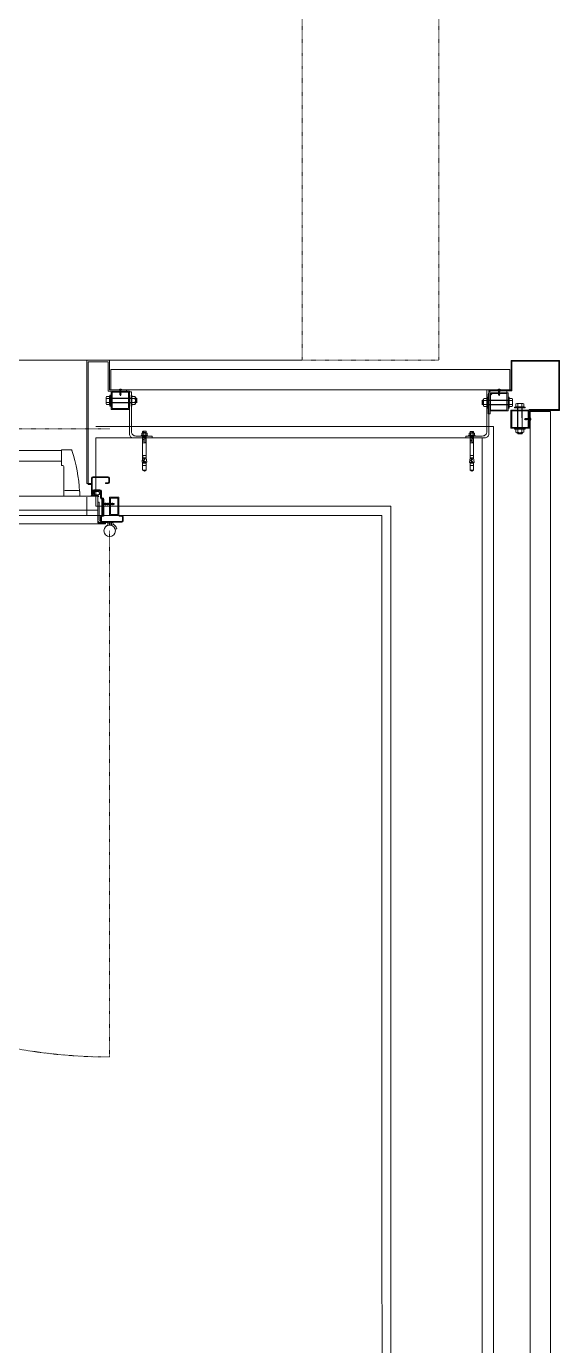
# Model space of a CAD drawing. Extents: x -3709 to 34975, y -230 to 8245.
# Drawn here: x 31558.4 to 31675.3, y 558.3 to 847.7 of the extents above; entities that cross this region are included whole.
import ezdxf

# ---------------------------------------------------------------- set-up
doc = ezdxf.new("R2010")
doc.units = 0
doc.linetypes.add('DOT2', pattern=[0.125, 0, -0.125])
doc.layers.get('0').update_dxf_attribs({"color": 9, "lineweight": 9})
for name, color, linetype, lineweight in [('00', 9, 'Continuous', 9), ('07', 9, 'Continuous', 9), ('10', 9, 'Continuous', 9), ('10A', 9, 'Continuous', 9), ('14', 9, 'Continuous', 9), ('20', 9, 'DOT2', 9), ('33', 9, 'BATTING', 9), ('35', 9, 'Continuous', 9)]:
    doc.layers.add(name, color=color, linetype=linetype, lineweight=lineweight)
doc.linetypes.add('BATTING', pattern='A,0.0001,-0.1,[134,ltypeshp.shx,S=0.1,R=0,X=-0.1,Y=0],-0.2,[134,ltypeshp.shx,S=0.1,R=180,X=0.1,Y=0],-0.1', length=0.4001)

# ---------------------------------------------------------------- blocks, each defined once
blk = doc.blocks.new('p-yng-01')
at = {"ltscale": 2}
for p, q in [((10.49, 12.39), (12.53, 12.39)), ((12.53, 8.93), (12.53, 12.39)), ((12.53, 12.21), (107.47, 12.21)), ((12.04, 3.24), (12.04, 8.69)), ((12.53, 8.93), (12.28, 8.93)), ((12.53, 9.87), (107.47, 9.87)), ((8.57, 3.24), (8.57, 2.19)), ((8.82, 3.49), (11.79, 3.49)), ((12.04, 3.24), (12.04, 2.19))]:
    blk.add_line(p, q, dxfattribs=at)
at = {"linetype": 'Continuous'}
for p, q in [((2, 5.3), (2, 6.17)), ((2.18, 6.17), (2.18, 5.3)), ((5.68, 6.48), (2.31, 6.48)), ((2.31, 6.3), (5.68, 6.3)), ((5.81, 2.77), (5.81, 6.17)), ((5.99, 2.77), (5.99, 6.17)), ((2.31, 5.17), (2.9, 5.17)), ((2.9, 4.99), (2.31, 4.99)), ((2.9, 4.99), (2.9, 5.17)), ((3.82, 1.85), (3.82, 3.29)), ((4, 1.85), (4, 3.29)), ((4.04, 3.31), (4.18, 3.39)), ((4.12, 3.59), (5.45, 3.59)), ((5.45, 3.41), (4.12, 3.41)), ((4.12, 2.8), (4.29, 2.91)), ((4.29, 2.92), (4.36, 3.22)), ((4.47, 3.41), (5.1, 3.41)), ((5.33, 2.76), (5.34, 3.2)), ((5.35, 3.4), (5.56, 3.32)), ((5.45, 3.23), (5.45, 3.23)), ((5.55, 3.27), (5.46, 3.27)), ((5.58, 3.24), (5.46, 2.85)), ((5.75, 3.19), (5.63, 2.79)), ((1, 0.54), (0.95, 0.49)), ((1, 0.54), (0.95, 0.49)), ((1, 0.44), (0.95, 0.49)), ((1, 0.44), (0.95, 0.49)), ((1.12, 0.58), (1, 0.54)), ((1.12, 0.58), (1, 0.54)), ((1, 0.44), (1.12, 0.4)), ((1, 0.44), (1.12, 0.4)), ((1.11, 0.4), (1.18, 0.4)), ((1.11, 0.4), (1.18, 0.4)), ((3.27, 0.58), (1.12, 0.58)), ((1.12, 0.58), (1.12, 0.4)), ((3.27, 0.58), (1.12, 0.58)), ((1.12, 0.58), (1.12, 0.4)), ((3.16, 0.4), (1.12, 0.4)), ((3.16, 0.4), (1.12, 0.4)), ((1.14, 0.33), (1.33, 0.66)), ((1.14, 0.33), (1.33, 0.66)), ((1.14, 0.33), (1.16, 0.4)), ((1.14, 0.33), (1.16, 0.4)), ((1.15, 0.32), (1.34, 0.65)), ((1.15, 0.32), (1.34, 0.65)), ((1.2, 0.4), (1.27, 0.4)), ((1.2, 0.4), (1.27, 0.4)), ((1.29, 0.58), (1.21, 0.58)), ((1.29, 0.58), (1.21, 0.58)), ((1.23, 0.33), (1.42, 0.66)), ((1.23, 0.33), (1.42, 0.66)), ((1.23, 0.33), (1.25, 0.4)), ((1.23, 0.33), (1.25, 0.4)), ((1.24, 0.32), (1.43, 0.65)), ((1.24, 0.32), (1.43, 0.65)), ((1.29, 0.4), (1.36, 0.4)), ((1.29, 0.4), (1.36, 0.4)), ((1.38, 0.58), (1.3, 0.58)), ((1.38, 0.58), (1.3, 0.58)), ((1.31, 0.58), (1.32, 0.61)), ((1.31, 0.58), (1.32, 0.61)), ((1.32, 0.33), (1.51, 0.66)), ((1.32, 0.33), (1.51, 0.66)), ((1.32, 0.33), (1.34, 0.4)), ((1.32, 0.33), (1.34, 0.4)), ((1.33, 0.32), (1.52, 0.65)), ((1.33, 0.32), (1.52, 0.65)), ((1.38, 0.4), (1.45, 0.4)), ((1.38, 0.4), (1.45, 0.4)), ((1.47, 0.58), (1.39, 0.58)), ((1.47, 0.58), (1.39, 0.58)), ((1.4, 0.58), (1.41, 0.61)), ((1.4, 0.58), (1.41, 0.61)), ((1.41, 0.33), (1.6, 0.66)), ((1.41, 0.33), (1.6, 0.66)), ((1.41, 0.33), (1.6, 0.66)), ((1.41, 0.33), (1.6, 0.66)), ((1.41, 0.33), (1.43, 0.4)), ((1.41, 0.33), (1.43, 0.4)), ((1.41, 0.33), (1.43, 0.4)), ((1.41, 0.33), (1.43, 0.4)), ((1.42, 0.32), (1.61, 0.65)), ((1.42, 0.32), (1.61, 0.65)), ((1.42, 0.32), (1.61, 0.65)), ((1.42, 0.32), (1.61, 0.65)), ((1.47, 0.4), (1.54, 0.4)), ((1.47, 0.4), (1.54, 0.4)), ((1.47, 0.4), (1.54, 0.4)), ((1.47, 0.4), (1.54, 0.4)), ((1.56, 0.58), (1.48, 0.58)), ((1.56, 0.58), (1.48, 0.58)), ((1.49, 0.58), (1.5, 0.61)), ((1.49, 0.58), (1.5, 0.61)), ((1.5, 0.33), (1.69, 0.66)), ((1.5, 0.33), (1.69, 0.66)), ((1.5, 0.33), (1.52, 0.4)), ((1.5, 0.33), (1.52, 0.4)), ((1.51, 0.32), (1.7, 0.65)), ((1.51, 0.32), (1.7, 0.65)), ((1.56, 0.4), (1.63, 0.4)), ((1.56, 0.4), (1.63, 0.4)), ((1.65, 0.58), (1.57, 0.58)), ((1.65, 0.58), (1.57, 0.58)), ((1.58, 0.58), (1.59, 0.61)), ((1.58, 0.58), (1.59, 0.61)), ((1.58, 0.58), (1.59, 0.61)), ((1.58, 0.58), (1.59, 0.61)), ((1.59, 0.33), (1.78, 0.66)), ((1.59, 0.33), (1.78, 0.66)), ((1.59, 0.33), (1.61, 0.4)), ((1.59, 0.33), (1.61, 0.4)), ((1.6, 0.32), (1.79, 0.65)), ((1.6, 0.32), (1.79, 0.65)), ((1.65, 0.4), (1.72, 0.4)), ((1.65, 0.4), (1.72, 0.4)), ((1.74, 0.58), (1.66, 0.58)), ((1.74, 0.58), (1.66, 0.58)), ((1.67, 0.58), (1.68, 0.61)), ((1.67, 0.58), (1.68, 0.61)), ((1.68, 0.33), (1.87, 0.66)), ((1.68, 0.33), (1.87, 0.66)), ((1.68, 0.33), (1.7, 0.4)), ((1.68, 0.33), (1.7, 0.4)), ((1.69, 0.32), (1.88, 0.65)), ((1.69, 0.32), (1.88, 0.65)), ((1.74, 0.4), (1.81, 0.4)), ((1.74, 0.4), (1.81, 0.4)), ((1.83, 0.58), (1.75, 0.58)), ((1.83, 0.58), (1.75, 0.58)), ((1.76, 0.58), (1.77, 0.61)), ((1.76, 0.58), (1.77, 0.61)), ((1.77, 0.33), (1.96, 0.66)), ((1.77, 0.33), (1.96, 0.66)), ((1.77, 0.33), (1.79, 0.4)), ((1.77, 0.33), (1.79, 0.4)), ((1.78, 0.32), (1.97, 0.65)), ((1.78, 0.32), (1.97, 0.65)), ((1.83, 0.4), (1.9, 0.4)), ((1.83, 0.4), (1.9, 0.4)), ((1.92, 0.58), (1.84, 0.58)), ((1.92, 0.58), (1.84, 0.58)), ((1.85, 0.58), (1.86, 0.61)), ((1.85, 0.58), (1.86, 0.61)), ((1.86, 0.33), (2.05, 0.66)), ((1.86, 0.33), (2.05, 0.66)), ((1.86, 0.33), (1.88, 0.4)), ((1.86, 0.33), (1.88, 0.4)), ((1.87, 0.32), (2.06, 0.65)), ((1.87, 0.32), (2.06, 0.65)), ((1.92, 0.4), (1.99, 0.4)), ((1.92, 0.4), (1.99, 0.4)), ((2.01, 0.58), (1.93, 0.58)), ((2.01, 0.58), (1.93, 0.58)), ((1.94, 0.58), (1.95, 0.61)), ((1.94, 0.58), (1.95, 0.61)), ((1.95, 0.33), (2.14, 0.66)), ((1.95, 0.33), (2.14, 0.66)), ((1.95, 0.33), (1.97, 0.4)), ((1.95, 0.33), (1.97, 0.4)), ((1.96, 0.32), (2.15, 0.65)), ((1.96, 0.32), (2.15, 0.65)), ((2, -2), (2, 0.69)), ((2.01, 0.4), (2.08, 0.4)), ((2.01, 0.4), (2.08, 0.4)), ((2.1, 0.58), (2.02, 0.58)), ((2.1, 0.58), (2.02, 0.58)), ((2.03, 0.58), (2.04, 0.61)), ((2.03, 0.58), (2.04, 0.61)), ((2.04, 0.33), (2.23, 0.66)), ((2.04, 0.33), (2.23, 0.66)), ((2.04, 0.33), (2.06, 0.4)), ((2.04, 0.33), (2.06, 0.4)), ((2.05, 0.32), (2.24, 0.65)), ((2.05, 0.32), (2.24, 0.65)), ((2.1, 0.4), (2.17, 0.4)), ((2.1, 0.4), (2.17, 0.4)), ((2.19, 0.58), (2.11, 0.58)), ((2.19, 0.58), (2.11, 0.58)), ((2.12, 0.58), (2.13, 0.61)), ((2.12, 0.58), (2.13, 0.61)), ((2.13, 0.33), (2.32, 0.66)), ((2.13, 0.33), (2.32, 0.66)), ((2.13, 0.33), (2.15, 0.4)), ((2.13, 0.33), (2.15, 0.4)), ((2.14, 0.32), (2.33, 0.65)), ((2.14, 0.32), (2.33, 0.65)), ((2.19, 0.4), (2.26, 0.4)), ((2.19, 0.4), (2.26, 0.4)), ((2.28, 0.58), (2.2, 0.58)), ((2.28, 0.58), (2.2, 0.58)), ((2.21, 0.58), (2.22, 0.61)), ((2.21, 0.58), (2.22, 0.61)), ((2.22, 0.33), (2.41, 0.66)), ((2.22, 0.33), (2.41, 0.66)), ((2.22, 0.33), (2.24, 0.4)), ((2.22, 0.33), (2.24, 0.4)), ((2.23, 0.32), (2.42, 0.65)), ((2.23, 0.32), (2.42, 0.65)), ((2.28, 0.4), (2.35, 0.4)), ((2.28, 0.4), (2.35, 0.4)), ((2.37, 0.58), (2.29, 0.58)), ((2.37, 0.58), (2.29, 0.58)), ((2.3, 0.58), (2.31, 0.61)), ((2.3, 0.58), (2.31, 0.61)), ((2.31, 0.33), (2.5, 0.66)), ((2.31, 0.33), (2.5, 0.66)), ((2.31, 0.33), (2.33, 0.4)), ((2.31, 0.33), (2.33, 0.4)), ((2.32, 0.32), (2.51, 0.65)), ((2.32, 0.32), (2.51, 0.65)), ((2.37, 0.4), (2.44, 0.4)), ((2.37, 0.4), (2.44, 0.4)), ((2.46, 0.58), (2.38, 0.58)), ((2.46, 0.58), (2.38, 0.58)), ((2.39, 0.58), (2.4, 0.61)), ((2.39, 0.58), (2.4, 0.61)), ((2.4, 0.33), (2.59, 0.66)), ((2.4, 0.33), (2.59, 0.66)), ((2.4, 0.33), (2.59, 0.66)), ((2.4, 0.33), (2.59, 0.66)), ((2.4, 0.33), (2.42, 0.4)), ((2.4, 0.33), (2.42, 0.4)), ((2.4, 0.33), (2.42, 0.4)), ((2.4, 0.33), (2.42, 0.4)), ((2.41, 0.32), (2.6, 0.65)), ((2.41, 0.32), (2.6, 0.65)), ((2.41, 0.32), (2.6, 0.65)), ((2.41, 0.32), (2.6, 0.65)), ((2.46, 0.4), (2.53, 0.4)), ((2.46, 0.4), (2.56, 0.4)), ((2.46, 0.4), (2.53, 0.4)), ((2.46, 0.4), (2.56, 0.4)), ((2.55, 0.58), (2.47, 0.58)), ((2.55, 0.58), (2.47, 0.58)), ((2.48, 0.58), (2.49, 0.61)), ((2.48, 0.58), (2.49, 0.61)), ((2.49, 0.33), (2.68, 0.66)), ((2.49, 0.33), (2.68, 0.66)), ((2.49, 0.33), (2.51, 0.4)), ((2.49, 0.33), (2.51, 0.4)), ((2.5, 0.32), (2.69, 0.65)), ((2.5, 0.32), (2.69, 0.65)), ((2.55, 0.4), (2.62, 0.4)), ((2.55, 0.4), (2.62, 0.4)), ((2.64, 0.58), (2.56, 0.58)), ((2.6, 0.58), (2.56, 0.58)), ((2.64, 0.58), (2.56, 0.58)), ((2.6, 0.58), (2.56, 0.58)), ((2.6, 0.4), (2.56, 0.4)), ((2.6, 0.4), (2.56, 0.4)), ((2.57, 0.58), (2.58, 0.61)), ((2.57, 0.58), (2.58, 0.61)), ((2.57, 0.58), (2.58, 0.61)), ((2.57, 0.58), (2.58, 0.61)), ((2.58, 0.33), (2.77, 0.66)), ((2.58, 0.33), (2.77, 0.66)), ((2.58, 0.33), (2.6, 0.4)), ((2.58, 0.33), (2.6, 0.4)), ((2.59, 0.32), (2.78, 0.65)), ((2.59, 0.32), (2.78, 0.65)), ((2.64, 0.4), (2.71, 0.4)), ((2.73, 0.58), (2.65, 0.58)), ((2.66, 0.58), (2.67, 0.61)), ((2.67, 0.33), (2.86, 0.66)), ((2.67, 0.33), (2.69, 0.4)), ((2.68, 0.32), (2.87, 0.65)), ((2.73, 0.4), (2.8, 0.4)), ((2.82, 0.58), (2.74, 0.58)), ((2.75, 0.58), (2.76, 0.61)), ((2.76, 0.33), (2.95, 0.66)), ((2.76, 0.33), (2.78, 0.4)), ((2.77, 0.32), (2.96, 0.65)), ((2.82, 0.4), (2.89, 0.4)), ((2.91, 0.58), (2.83, 0.58)), ((2.84, 0.58), (2.85, 0.61)), ((2.85, 0.33), (3.04, 0.66)), ((2.85, 0.33), (2.87, 0.4)), ((2.86, 0.32), (3.05, 0.65)), ((2.91, 0.4), (2.98, 0.4)), ((3, 0.58), (2.92, 0.58)), ((2.93, 0.58), (2.94, 0.61)), ((2.94, 0.33), (3.13, 0.66)), ((2.94, 0.33), (2.96, 0.4)), ((2.95, 0.32), (3.14, 0.65)), ((3, 0.4), (3.07, 0.4)), ((3.09, 0.58), (3.01, 0.58)), ((3.02, 0.58), (3.03, 0.61)), ((3.03, 0.33), (3.22, 0.66)), ((3.03, 0.33), (3.05, 0.4)), ((3.04, 0.32), (3.23, 0.65)), ((3.09, 0.4), (3.16, 0.4)), ((3.18, 0.58), (3.1, 0.58)), ((3.11, 0.58), (3.12, 0.61)), ((3.12, 0.33), (3.31, 0.66)), ((3.12, 0.33), (3.14, 0.4)), ((3.13, 0.32), (3.32, 0.65)), ((3.18, 0.4), (3.25, 0.4)), ((3.27, 0.58), (3.19, 0.58)), ((3.2, 0.58), (3.21, 0.61)), ((3.21, 0.33), (3.4, 0.66)), ((3.21, 0.33), (3.23, 0.4)), ((3.22, 0.32), (3.41, 0.65)), ((3.27, 0.4), (3.34, 0.4)), ((3.36, 0.58), (3.28, 0.58)), ((3.29, 0.58), (3.3, 0.61)), ((3.3, -1.95), (3.3, 1.56)), ((3.3, 0.33), (3.49, 0.66)), ((3.3, 0.33), (3.32, 0.4)), ((3.31, 0.32), (3.5, 0.65)), ((3.36, 0.4), (3.43, 0.4)), ((3.45, 0.58), (3.37, 0.58)), ((3.38, 0.58), (3.39, 0.61)), ((3.39, 0.33), (3.58, 0.66)), ((3.39, 0.33), (3.41, 0.4)), ((3.4, 0.32), (3.59, 0.65)), ((3.45, 0.4), (3.55, 0.4)), ((3.54, 0.58), (3.46, 0.58)), ((3.47, 0.58), (3.48, 0.61)), ((3.48, -1.98), (3.48, 1.56)), ((3.68, 1.45), (3.48, 1.45)), ((3.59, 0.58), (3.55, 0.58)), ((3.59, 0.4), (3.55, 0.4)), ((3.56, 0.58), (3.57, 0.61)), ((3.59, 1.63), (3.62, 1.62)), ((3.65, 0.74), (3.59, 0.58)), ((3.65, 0.24), (3.59, 0.4)), ((3.68, 0.52), (3.64, 0.52)), ((3.68, 0.46), (3.64, 0.46)), ((3.7, 1.78), (3.67, 1.79)), ((3.68, -1.86), (3.68, 1.45)), ((3.68, 0.52), (3.68, 0.73)), ((3.68, 0.46), (3.68, 0.24)), ((4.01, 2.75), (4.08, 2.85)), ((4.3, 0.93), (4.59, 0.93)), ((4.3, 0.93), (4.3, -3.06)), ((4.65, 2.36), (4.41, 2.2)), ((4.46, 2.12), (4.83, 2.36)), ((4.59, -3.61), (4.59, 2.09)), ((4.69, 2.19), (52, 2.19)), ((5.77, 2.42), (5.98, 2.25)), ((5.78, 2.53), (6.04, 2.33)), ((-0.99, -2.3), (-0.99, -3.2)), ((-0.81, -2.3), (-0.81, -3.2)), ((-0.1, -2.18), (-0.69, -2.18)), ((-0.1, -2), (-0.1, -2.18)), ((3.3, -2.18), (3.3, -1.95)), ((3.3, -1.95), (3.3, -1.98)), ((3.3, -1.95), (3.3, -1.98)), ((3.48, -1.86), (3.68, -1.86)), ((3.59, -2.04), (3.62, -2.03)), ((3.7, -2.19), (3.67, -2.2)), ((3.82, -2.26), (3.82, -3.2)), ((4, -2.26), (4, -3.2)), ((3.7, -3.32), (-0.69, -3.32)), ((3.7, -3.5), (-0.69, -3.5)), ((0.79, -5.03), (0.44, -4.92)), ((1.23, -3.95), (1.3, -3.6)), ((1.3, -3.6), (1.59, -3.67)), ((1.59, -3.67), (1.49, -4.14)), ((1.59, -3.5), (1.59, -4.06)), ((1.89, -3.5), (1.89, -4.13)), ((2.84, -4.45), (2.42, -4.08)), ((2.7, -3.56), (2.62, -3.56)), ((4.4, -3.56), (2.7, -3.56)), ((2.9, -3.66), (2.9, -3.76)), ((2.9, -3.66), (4.54, -3.66)), ((52, -3.86), (3, -3.86)), ((4.1, -3.26), (4, -3.26)), ((4.4, -3.66), (4.4, -3.56))]:
    blk.add_line(p, q, dxfattribs=at)
at = {"linetype": 'DOT2'}
blk.add_line((2, -5.39), (2, -120.81), dxfattribs=at)
blk.add_lwpolyline([(2, 17), (118, 17)], dxfattribs=at)
at = {"linetype": 'Continuous'}
for points in [[(2, -2), (2, 2), (0, 2), (0, -2)], [(1.8, -1.8), (1.8, 1.8), (0.2, 1.8), (0.2, -1.8)]]:
    blk.add_lwpolyline(points, close=True, dxfattribs=at)
blk.add_lwpolyline([(-0.69, -2), (-0.1, -2)], dxfattribs=at)
at = {"ltscale": 0.29}
blk.add_lwpolyline([(4.69, -0.83), (115.31, -0.84)], dxfattribs=at)
at = {"linetype": 'Continuous'}
blk.add_circle((2, -5.39), 1.26, dxfattribs=at)
at = {"ltscale": 2}
for centre, radius, start, end in [((45.73, 0.95), 37.22, 162.3802, 176.4723), ((10.49, 12.15), 0.247, 90, 162.3802), ((12.28, 8.69), 0.247, 90, 180), ((8.82, 3.24), 0.247, 90, 180), ((11.79, 3.24), 0.247, 0, 90)]:
    blk.add_arc(centre, radius, start, end, dxfattribs=at)
at = {"linetype": 'Continuous'}
for centre, radius, start, end in [((2.31, 6.17), 0.309, 90, 180), ((2.31, 6.17), 0.13, 90, 180), ((5.68, 6.17), 0.309, 0, 90), ((5.68, 6.17), 0.309, 0, 90), ((5.68, 6.17), 0.13, 0, 90), ((5.68, 6.17), 0.13, 0, 90), ((2.31, 5.3), 0.309, 180, 270), ((2.31, 5.3), 0.13, 180, 270), ((4.12, 3.29), 0.299, 90, 180), ((4.12, 3.29), 0.12, 90, 180), ((4.03, 3.12), 0.0312, 100.8786, 243.4258), ((4.1, 3.22), 0.157, 239.3013, 259.1148), ((4.13, 2.86), 0.133, 128.8627, 148.8778), ((4.03, 2.92), 0.0132, 148.8705, 187.3774), ((4.04, 2.92), 0.0264, 187.3783, 268.9641), ((4.06, 3.29), 0.0235, 121.8829, 242.3954), ((4.04, 3.23), 0.0871, 263.7597, 337.0285), ((4.05, 2.85), 0.049, 80.765, 103.2427), ((3.68, 2.57), 0.784, 57.2254, 62.3935), ((4.01, 3.04), 0.0905, 294.1976, 348.1638), ((4.06, 2.87), 0.0282, 333.7959, 80.7687), ((4.06, 3.03), 0.0377, 348.1661, 79.1104), ((4.09, 3.21), 0.0282, 337.0285, 57.2131), ((4.25, 3.27), 0.141, 80.0177, 120.3968), ((4.77, 6.23), 2.87, 260.017, 279.9465), ((4.27, 2.93), 0.0188, 312.4272, 347.199), ((4.39, 3.22), 0.0358, 79.2474, 167.2037), ((4.83, 5.51), 2.3, 259.2417, 281.0784), ((5.29, 3.26), 0.153, 69.1739, 99.9465), ((5.28, 3.2), 0.0575, 359.4411, 101.073), ((5.46, 3.25), 0.0235, 90.7292, 220.5483), ((5.45, 3.28), 0.309, 342.8599, 90), ((5.45, 3.28), 0.13, 342.8582, 90), ((5.32, 3.1), 0.183, 14.7185, 46.0603), ((5.59, 2.86), 0.108, 139.809, 171.2848), ((5.12, 3), 0.405, 353.3622, 21.0615), ((5.47, 2.96), 0.0518, 319.8052, 349.7927), ((5.55, 3.3), 0.0223, 269.4232, 71.2563), ((0.94, 0.72), 0.235, 274.361, 322.1025), ((0.94, 0.72), 0.235, 274.361, 322.1025), ((0.94, 0.25), 0.235, 37.8975, 85.639), ((0.94, 0.25), 0.235, 37.8975, 85.639), ((1.15, 0.33), 0.00583, 150.3204, 330.3204), ((1.15, 0.33), 0.00583, 150.3204, 330.3204), ((1.24, 0.33), 0.00583, 150.3204, 330.3204), ((1.24, 0.33), 0.00583, 150.3204, 330.3204), ((1.33, 0.33), 0.00583, 150.3204, 330.3204), ((1.33, 0.33), 0.00583, 150.3204, 330.3204), ((1.34, 0.66), 0.00583, 330.3204, 150.3204), ((1.34, 0.66), 0.00583, 330.3204, 150.3204), ((1.42, 0.33), 0.00583, 150.3204, 330.3204), ((1.42, 0.33), 0.00583, 150.3204, 330.3204), ((1.42, 0.33), 0.00583, 150.3204, 330.3204), ((1.42, 0.33), 0.00583, 150.3204, 330.3204), ((1.43, 0.66), 0.00583, 330.3204, 150.3204), ((1.43, 0.66), 0.00583, 330.3204, 150.3204), ((1.51, 0.33), 0.00583, 150.3204, 330.3204), ((1.51, 0.33), 0.00583, 150.3204, 330.3204), ((1.51, 0.33), 0.00583, 150.3204, 330.3204), ((1.51, 0.33), 0.00583, 150.3204, 330.3204), ((1.52, 0.66), 0.00583, 330.3204, 150.3204), ((1.52, 0.66), 0.00583, 330.3204, 150.3204), ((1.6, 0.33), 0.00583, 150.3204, 330.3204), ((1.6, 0.33), 0.00583, 150.3204, 330.3204), ((1.61, 0.66), 0.00583, 330.3204, 150.3204), ((1.61, 0.66), 0.00583, 330.3204, 150.3204), ((1.61, 0.66), 0.00583, 330.3204, 150.3204), ((1.61, 0.66), 0.00583, 330.3204, 150.3204), ((1.69, 0.33), 0.00583, 150.3204, 330.3204), ((1.69, 0.33), 0.00583, 150.3204, 330.3204), ((1.7, 0.66), 0.00583, 330.3204, 150.3204), ((1.7, 0.66), 0.00583, 330.3204, 150.3204), ((1.78, 0.33), 0.00583, 150.3204, 330.3204), ((1.78, 0.33), 0.00583, 150.3204, 330.3204), ((1.79, 0.66), 0.00583, 330.3204, 150.3204), ((1.79, 0.66), 0.00583, 330.3204, 150.3204), ((1.87, 0.33), 0.00583, 150.3204, 330.3204), ((1.87, 0.33), 0.00583, 150.3204, 330.3204), ((1.88, 0.66), 0.00583, 330.3204, 150.3204), ((1.88, 0.66), 0.00583, 330.3204, 150.3204), ((1.96, 0.33), 0.00583, 150.3204, 330.3204), ((1.96, 0.33), 0.00583, 150.3204, 330.3204), ((1.97, 0.66), 0.00583, 330.3204, 150.3204), ((1.97, 0.66), 0.00583, 330.3204, 150.3204), ((2.05, 0.33), 0.00583, 150.3204, 330.3204), ((2.05, 0.33), 0.00583, 150.3204, 330.3204), ((2.06, 0.66), 0.00583, 330.3204, 150.3204), ((2.06, 0.66), 0.00583, 330.3204, 150.3204), ((2.14, 0.33), 0.00583, 150.3204, 330.3204), ((2.14, 0.33), 0.00583, 150.3204, 330.3204), ((2.15, 0.66), 0.00583, 330.3204, 150.3204), ((2.15, 0.66), 0.00583, 330.3204, 150.3204), ((2.23, 0.33), 0.00583, 150.3204, 330.3204), ((2.23, 0.33), 0.00583, 150.3204, 330.3204), ((2.24, 0.66), 0.00583, 330.3204, 150.3204), ((2.24, 0.66), 0.00583, 330.3204, 150.3204), ((2.32, 0.33), 0.00583, 150.3204, 330.3204), ((2.32, 0.33), 0.00583, 150.3204, 330.3204), ((2.33, 0.66), 0.00583, 330.3204, 150.3204), ((2.33, 0.66), 0.00583, 330.3204, 150.3204), ((2.41, 0.33), 0.00583, 150.3204, 330.3204), ((2.41, 0.33), 0.00583, 150.3204, 330.3204), ((2.41, 0.33), 0.00583, 150.3204, 330.3204), ((2.41, 0.33), 0.00583, 150.3204, 330.3204), ((2.42, 0.66), 0.00583, 330.3204, 150.3204), ((2.42, 0.66), 0.00583, 330.3204, 150.3204), ((2.5, 0.33), 0.00583, 150.3204, 330.3204), ((2.5, 0.33), 0.00583, 150.3204, 330.3204), ((2.51, 0.66), 0.00583, 330.3204, 150.3204), ((2.51, 0.66), 0.00583, 330.3204, 150.3204), ((2.59, 0.33), 0.00583, 150.3204, 330.3204), ((2.59, 0.33), 0.00583, 150.3204, 330.3204), ((2.6, 0.66), 0.00583, 330.3204, 150.3204), ((2.6, 0.66), 0.00583, 330.3204, 150.3204), ((2.6, 0.66), 0.00583, 330.3204, 150.3204), ((2.6, 0.66), 0.00583, 330.3204, 150.3204), ((2.68, 0.33), 0.00583, 150.3204, 330.3204), ((2.69, 0.66), 0.00583, 330.3204, 150.3204), ((2.77, 0.33), 0.00583, 150.3204, 330.3204), ((2.78, 0.66), 0.00583, 330.3204, 150.3204), ((2.86, 0.33), 0.00583, 150.3204, 330.3204), ((2.87, 0.66), 0.00583, 330.3204, 150.3204), ((2.95, 0.33), 0.00583, 150.3204, 330.3204), ((2.96, 0.66), 0.00583, 330.3204, 150.3204), ((3.04, 0.33), 0.00583, 150.3204, 330.3204), ((3.05, 0.66), 0.00583, 330.3204, 150.3204), ((3.13, 0.33), 0.00583, 150.3204, 330.3204), ((3.14, 0.66), 0.00583, 330.3204, 150.3204), ((3.22, 0.33), 0.00583, 150.3204, 330.3204), ((3.23, 0.66), 0.00583, 330.3204, 150.3204), ((3.56, 1.56), 0.259, 63.211, 180), ((3.31, 0.33), 0.00583, 150.3204, 330.3204), ((3.32, 0.66), 0.00583, 330.3204, 150.3204), ((3.4, 0.33), 0.00583, 150.3204, 330.3204), ((3.41, 0.66), 0.00583, 330.3204, 150.3204), ((3.56, 1.56), 0.0798, 63.202, 180), ((3.5, 0.66), 0.00583, 330.3204, 150.3204), ((3.59, 0.66), 0.00583, 330.3204, 150.3204), ((3.64, 0.49), 0.0291, 90, 270), ((3.74, 1.85), 0.259, 243.215, 0), ((3.66, 0.73), 0.015, 0, 150.0864), ((3.66, 0.24), 0.015, 209.9136, 0), ((3.74, 1.85), 0.0798, 243.2115, 0), ((4.1, 2.71), 0.0959, 154.0369, 249.2134), ((5.9, 6.49), 4.28, 244.6875, 253.0507), ((4.16, 2.77), 0.0479, 134.0198, 235.7455), ((4.92, 4.02), 1.51, 238.7149, 261.6894), ((4.44, 2.16), 0.0479, 122.6999, 302.6999), ((4.69, 2.09), 0.0998, 90, 180), ((4.64, 2.37), 0.0192, 302.623, 73.0521), ((5.05, 4.91), 2.41, 261.4527, 275.8288), ((4.85, 2.33), 0.0383, 85.2104, 122.7022), ((5.09, 5.19), 2.83, 265.2016, 282.9973), ((5.29, 2.59), 0.0767, 275.8292, 21.9624), ((5.74, 2.77), 0.403, 181.2939, 201.9637), ((5.72, 2.77), 0.274, 162.8619, 0), ((6.28, 2.82), 0.796, 175.9723, 187.9232), ((5.7, 2.74), 0.216, 188.6789, 284.0284), ((5.72, 2.77), 0.0948, 162.8632, 0), ((5.74, 2.38), 0.0479, 51.8479, 102.9919), ((5.76, 2.51), 0.0288, 52.198, 104.0165), ((6.01, 2.29), 0.0479, 232.201, 52.2001), ((-0.69, -2.3), 0.299, 90, 180), ((-0.69, -2.3), 0.12, 90, 180), ((3.56, -1.97), 0.259, 181.1025, 296.789), ((3.56, -1.97), 0.0798, 183.5852, 296.798), ((3.74, -2.26), 0.259, 0, 116.785), ((3.74, -2.26), 0.0798, 0, 116.7885), ((-0.69, -3.2), 0.299, 180, 270), ((-0.69, -3.2), 0.12, 180, 270), ((2, -5.39), 1.63, 118.3166, 163.1721), ((1.2, -4.07), 0.297, 318.0259, 347.3911), ((1.39, -4.06), 0.2, 292.0474, 0), ((2.62, -3.86), 0.599, 143.1286, 207.6333), ((2.62, -3.86), 0.299, 90, 228.3987), ((3, -3.66), 0.0998, 90, 180), ((3, -3.76), 0.0998, 180, 270), ((3.7, -3.2), 0.299, 270, 0), ((3.7, -3.2), 0.12, 270, 0), ((4.1, -3.06), 0.2, 270, 0), ((4.1, -3.06), 0.499, 270, 0), ((4.54, -3.61), 0.0499, 270, 0)]:
    blk.add_arc(centre, radius, start, end, dxfattribs=at)
at = {"linetype": 'DOT2'}
blk.add_arc((2, -5.39), 115.41, 269.9997, 0.8132, dxfattribs=at)
blk = doc.blocks.new('cxvxv')
for p, q in [((-21988.4, 8560.98, 0), (-21988.4, 8560.32, 0)), ((-21988.4, 8560.32, 0), (-21986.64, 8560.32, 0)), ((-21986.86, 8561.07, 0), (-21988.18, 8561.07, 0)), ((-21988.02, 8561.25, 0), (-21987.03, 8561.3, 0)), ((-21988.02, 8561.25, 0), (-21988, 8561.26, 0)), ((-21988, 8561.23, 0), (-21988.02, 8561.25, 0)), ((-21988.02, 8561.13, 0), (-21987.03, 8561.19, 0)), ((-21988.02, 8561.13, 0), (-21988, 8561.14, 0)), ((-21988, 8561.11, 0), (-21988.02, 8561.13, 0)), ((-21988.02, 8560.32, 0), (-21987.02, 8560.32, 0)), ((-21988.02, 8560.28, 0), (-21988.02, 8560.32, 0)), ((-21988.02, 8560.11, 0), (-21988.02, 8555.61, 0)), ((-21988, 8561.3, 0), (-21987.94, 8561.35, 0)), ((-21988, 8561.26, 0), (-21988, 8561.3, 0)), ((-21988, 8561.14, 0), (-21988, 8561.23, 0)), ((-21988, 8561.07, 0), (-21988, 8561.11, 0)), ((-21987.96, 8560.98, 0), (-21987.96, 8560.32, 0)), ((-21987.54, 8561.35, 0), (-21987.94, 8561.35, 0)), ((-21987.7, 8561.05, 0), (-21987.7, 8561.08, 0)), ((-21987.7, 8561.07, 0), (-21987.7, 8561.07, 0)), ((-21987.54, 8561.35, 0), (-21987.1, 8561.35, 0)), ((-21987.03, 8561.3, 0), (-21987.1, 8561.35, 0)), ((-21987.08, 8560.64, 0), (-21987.08, 8560.98, 0)), ((-21987.08, 8560.64, 0), (-21987.08, 8560.32, 0)), ((-21987.06, 8560.32, 0), (-21987.06, 8560.28, 0)), ((-21987.06, 8555.61, 0), (-21987.06, 8560.11, 0)), ((-21987.05, 8561.32, 0), (-21987.03, 8561.3, 0)), ((-21987.03, 8561.3, 0), (-21987.05, 8561.28, 0)), ((-21987.03, 8561.3, 0), (-21987.05, 8561.29, 0)), ((-21987.05, 8561.28, 0), (-21987.05, 8561.2, 0)), ((-21987.05, 8561.2, 0), (-21987.03, 8561.19, 0)), ((-21987.03, 8561.19, 0), (-21987.05, 8561.17, 0)), ((-21987.05, 8561.17, 0), (-21987.05, 8561.08, 0)), ((-21987.05, 8561.08, 0), (-21987.03, 8561.07, 0)), ((-21987.02, 8560.32, 0), (-21987.02, 8560.28, 0)), ((-21987.02, 8555.61, 0), (-21987.02, 8560.11, 0)), ((-21986.64, 8560.32, 0), (-21986.64, 8560.98, 0)), ((-21988.4, 8555.4, 0), (-21986.64, 8555.4, 0)), ((-21988.4, 8554.74, 0), (-21988.4, 8555.4, 0)), ((-21986.86, 8554.65, 0), (-21988.17, 8554.65, 0)), ((-21988.02, 8555.44, 0), (-21988.02, 8555.4, 0)), ((-21988.02, 8555.4, 0), (-21987.02, 8555.4, 0)), ((-21987.96, 8554.74, 0), (-21987.96, 8555.4, 0)), ((-21987.08, 8555.08, 0), (-21987.08, 8555.4, 0)), ((-21987.08, 8555.08, 0), (-21987.08, 8554.74, 0)), ((-21987.06, 8555.4, 0), (-21987.06, 8555.44, 0)), ((-21987.02, 8555.4, 0), (-21987.02, 8555.44, 0)), ((-21986.64, 8555.4, 0), (-21986.64, 8554.74, 0))]:
    blk.add_line(p, q)
at = {"elevation": 0}
for points in [[(-21986.3, 8560.11), (-21988.7, 8560.11), (-21988.7, 8560.28), (-21986.3, 8560.28)], [(-21986.3, 8555.61), (-21988.7, 8555.61), (-21988.7, 8555.44), (-21986.3, 8555.44)]]:
    blk.add_lwpolyline(points, close=True, dxfattribs=at)
for points in [[(-21987.98, 8560.28), (-21987.98, 8560.32)], [(-21987.98, 8560.11), (-21987.98, 8555.61)], [(-21987.98, 8555.44), (-21987.98, 8555.4)]]:
    blk.add_lwpolyline(points, dxfattribs=at)
for centre, radius, start, end in [((-21988.18, 8560.75, 0), 0.315, 45.8497, 134.1503), ((-21987.52, 8559.95, 0), 1.12, 66.8701, 113.1299), ((-21987.52, 8559.95, 0), 1.12, 66.8701, 113.1299), ((-21986.86, 8560.76, 0), 0.313, 45.449, 134.551), ((-21988.18, 8554.97, 0), 0.315, 225.8497, 314.1503), ((-21987.52, 8555.77, 0), 1.12, 246.8701, 293.1299), ((-21987.52, 8555.77, 0), 1.12, 246.8701, 293.1299), ((-21986.86, 8554.96, 0), 0.313, 225.449, 314.551)]:
    blk.add_arc(centre, radius, start, end)
blk = doc.blocks.new('VIDA')
for p, q in [((-18072, 6523.9), (-18071.9, 6524)), ((-18071.9, 6523.8), (-18072, 6523.9)), ((-18071.9, 6524), (-18070.1, 6524.7)), ((-18069.6, 6522.9), (-18071.9, 6523.8)), ((-18069.7, 6524.9), (-18070.6, 6523.2)), ((-18070.6, 6523.2), (-18070.1, 6524.7)), ((-18070.1, 6524.7), (-18069.9, 6525.1)), ((-18069.9, 6525.1), (-18070.1, 6524.1)), ((-18070.1, 6524.1), (-18070, 6524.3)), ((-18070, 6524.3), (-18069.8, 6525.1)), ((-18069.9, 6525.1), (-18069.8, 6525.1)), ((-18069.8, 6525.1), (-18069.7, 6524.9)), ((-18069.7, 6524.9), (-18069.3, 6525)), ((-18069.6, 6522.8), (-18069.1, 6525)), ((-18069.6, 6522.8), (-18069.6, 6522.9)), ((-18069.4, 6522.4), (-18069.6, 6522.8)), ((-18068.9, 6525.3), (-18069.4, 6522.4)), ((-18069.3, 6522.4), (-18069.4, 6522.4)), ((-18069.3, 6522.4), (-18068.9, 6525.3)), ((-18069.3, 6525), (-18069.1, 6525)), ((-18069.1, 6522.8), (-18069.3, 6522.4)), ((-18069.1, 6525), (-18068.9, 6525.3)), ((-18068.7, 6522.8), (-18069.1, 6522.8)), ((-18068.9, 6525.3), (-18068.9, 6525.3)), ((-18068.9, 6525.3), (-18068.7, 6525)), ((-18068.7, 6522.8), (-18068.2, 6525)), ((-18068.7, 6525), (-18068.2, 6525)), ((-18068.5, 6522.4), (-18068.7, 6522.8)), ((-18068, 6525.3), (-18068.5, 6522.4)), ((-18068.4, 6522.4), (-18068.5, 6522.4)), ((-18068.4, 6522.4), (-18067.9, 6525.3)), ((-18068.2, 6522.8), (-18068.4, 6522.4)), ((-18068.2, 6522.8), (-18068.4, 6522.4)), ((-18068.2, 6525), (-18068, 6525.3)), ((-18067.7, 6525), (-18068.2, 6522.8)), ((-18067.7, 6522.8), (-18068.2, 6522.8)), ((-18067.9, 6525.3), (-18068, 6525.3)), ((-18067.9, 6525.3), (-18067.7, 6525)), ((-18067.7, 6522.8), (-18067.2, 6525)), ((-18067.7, 6525), (-18067.2, 6525)), ((-18067.5, 6522.4), (-18067.7, 6522.8)), ((-18067, 6525.3), (-18067.5, 6522.4)), ((-18067.4, 6522.4), (-18067.5, 6522.4)), ((-18067.4, 6522.4), (-18066.9, 6525.3)), ((-18067.2, 6522.8), (-18067.4, 6522.4)), ((-18067.2, 6522.8), (-18067.4, 6522.4)), ((-18067.2, 6525), (-18067, 6525.3)), ((-18066.7, 6525), (-18067.2, 6522.8)), ((-18066.7, 6522.8), (-18067.2, 6522.8)), ((-18066.9, 6525.3), (-18067, 6525.3)), ((-18066.9, 6525.3), (-18066.7, 6525)), ((-18066.3, 6525), (-18066.7, 6525)), ((-18066.7, 6522.8), (-18066.3, 6525)), ((-18066.5, 6522.4), (-18066.7, 6522.8)), ((-18066.1, 6525.3), (-18066.5, 6522.4)), ((-18066.5, 6522.4), (-18066, 6525.3)), ((-18066.3, 6522.8), (-18066.5, 6522.4)), ((-18066.3, 6522.8), (-18066.5, 6522.4)), ((-18066.5, 6522.4), (-18066.5, 6522.4)), ((-18066.3, 6525), (-18066.1, 6525.3)), ((-18065.8, 6525), (-18066.3, 6522.8)), ((-18066.3, 6522.8), (-18065.8, 6522.8)), ((-18066, 6525.3), (-18066.1, 6525.3)), ((-18066, 6525.3), (-18065.8, 6525)), ((-18065.8, 6522.8), (-18065.3, 6525)), ((-18065.8, 6525), (-18065.3, 6525)), ((-18065.6, 6522.4), (-18065.8, 6522.8)), ((-18065.1, 6525.3), (-18065.6, 6522.4)), ((-18065.5, 6522.4), (-18065.6, 6522.4)), ((-18065.5, 6522.4), (-18065, 6525.3)), ((-18065.3, 6522.8), (-18065.5, 6522.4)), ((-18065.3, 6522.8), (-18065.5, 6522.4)), ((-18065.3, 6525), (-18065.1, 6525.3)), ((-18064.8, 6525), (-18065.3, 6522.8)), ((-18064.8, 6522.8), (-18065.3, 6522.8)), ((-18065.1, 6525.3), (-18065, 6525.3)), ((-18065, 6525.3), (-18064.8, 6525)), ((-18064.8, 6525), (-18064.3, 6525)), ((-18064.8, 6522.8), (-18064.3, 6525)), ((-18064.6, 6522.4), (-18064.8, 6522.8)), ((-18064.1, 6525.3), (-18064.6, 6522.4)), ((-18064.5, 6522.4), (-18064.6, 6522.4)), ((-18064.5, 6522.4), (-18064, 6525.3)), ((-18064.3, 6522.8), (-18064.5, 6522.4)), ((-18064.3, 6522.8), (-18064.5, 6522.4)), ((-18064.3, 6525), (-18064.1, 6525.3)), ((-18063.8, 6525), (-18064.3, 6522.8)), ((-18063.8, 6522.8), (-18064.3, 6522.8)), ((-18064, 6525.3), (-18064.1, 6525.3)), ((-18064, 6525.3), (-18063.8, 6525)), ((-18063.8, 6522.8), (-18062, 6525)), ((-18062, 6525), (-18063.8, 6525)), ((-18063.6, 6522.4), (-18063.8, 6522.8)), ((-18063.6, 6522.4), (-18061.7, 6525.3)), ((-18061.8, 6525.3), (-18063.6, 6522.4)), ((-18062, 6522.8), (-18063.6, 6522.4)), ((-18062, 6522.8), (-18063.6, 6522.4)), ((-18063.6, 6522.4), (-18063.6, 6522.4)), ((-18061.5, 6525), (-18063.4, 6522.8)), ((-18063.4, 6522.8), (-18061.5, 6522.8)), ((-18061.7, 6525.3), (-18063.2, 6525.3)), ((-18062.7, 6522.4), (-18061.5, 6522.8)), ((-18062.6, 6522.4), (-18062.1, 6525.3)), ((-18062.4, 6522.8), (-18062.6, 6522.4)), ((-18062.4, 6522.8), (-18062.6, 6522.4)), ((-18062.6, 6522.4), (-18061.3, 6522.4)), ((-18062.4, 6525), (-18062.2, 6525.3)), ((-18061.5, 6525), (-18062.4, 6525)), ((-18061.5, 6522.8), (-18062.4, 6525)), ((-18061.9, 6525), (-18062.4, 6522.8)), ((-18061.9, 6522.8), (-18062.4, 6522.8)), ((-18062.2, 6525.3), (-18062.1, 6525.3)), ((-18062.2, 6525.3), (-18061.3, 6522.4)), ((-18062.1, 6525.3), (-18061.9, 6525)), ((-18062, 6525), (-18061.8, 6525.3)), ((-18061.9, 6525), (-18061.4, 6525)), ((-18061.9, 6522.8), (-18061.4, 6525)), ((-18061.7, 6522.4), (-18061.9, 6522.8)), ((-18061.2, 6525.3), (-18061.7, 6522.4)), ((-18061.7, 6525.3), (-18061.5, 6525)), ((-18061.6, 6522.4), (-18061.7, 6522.4)), ((-18061.6, 6522.4), (-18061.2, 6525.3)), ((-18061.4, 6522.8), (-18061.6, 6522.4)), ((-18061.4, 6522.8), (-18061.6, 6522.4)), ((-18061.4, 6525), (-18061.2, 6525.3)), ((-18061, 6525), (-18061.4, 6522.8)), ((-18060.9, 6522.8), (-18061.4, 6522.8)), ((-18061.2, 6525.3), (-18061, 6525)), ((-18061.2, 6525.3), (-18061.2, 6525.3)), ((-18061, 6525), (-18060.5, 6525)), ((-18060.9, 6522.8), (-18060.5, 6525)), ((-18060.7, 6522.4), (-18060.9, 6522.8)), ((-18060.7, 6522.4), (-18060.2, 6525.3)), ((-18060.3, 6525.3), (-18060.7, 6522.4)), ((-18060.5, 6522.8), (-18060.7, 6522.4)), ((-18060.5, 6522.8), (-18060.7, 6522.4)), ((-18060.7, 6522.4), (-18060.7, 6522.4)), ((-18060.5, 6525), (-18060.3, 6525.3)), ((-18060, 6525), (-18060.5, 6522.8)), ((-18060.5, 6522.8), (-18060, 6522.8)), ((-18060.3, 6525.3), (-18060.2, 6525.3)), ((-18060.2, 6525.3), (-18060, 6525)), ((-18060, 6525), (-18059.5, 6525)), ((-18060, 6522.8), (-18059.5, 6525)), ((-18059.8, 6522.4), (-18060, 6522.8)), ((-18059.3, 6525.3), (-18059.8, 6522.4)), ((-18059.7, 6522.4), (-18059.8, 6522.4)), ((-18059.7, 6522.4), (-18059.2, 6525.3)), ((-18059.5, 6522.8), (-18059.7, 6522.4)), ((-18059.5, 6522.8), (-18059.7, 6522.4)), ((-18059.5, 6525), (-18059.3, 6525.3)), ((-18059.2, 6524), (-18059.5, 6522.8)), ((-18059.5, 6522.8), (-18059.2, 6522.8)), ((-18059.3, 6525.3), (-18059.2, 6525.3)), ((-18058.1, 6526.6), (-18059.2, 6526.6)), ((-18059.2, 6521.2), (-18059.2, 6526.6)), ((-18058.1, 6521.2), (-18059.2, 6521.2))]:
    blk.add_line(p, q)
for points in [[(-18068.7, 6525), (-18069.1, 6522.8)], [(-18057.2, 6524.3), (-18057.5, 6524), (-18057.5, 6523.8), (-18057.2, 6523.5)]]:
    blk.add_lwpolyline(points)
for centre, start, end in [((-18062.4, 6523.6), 7.5095, 35.2427), ((-18062.4, 6524.2), 324.7573, 352.4905)]:
    blk.add_arc(centre, 5.21, start, end)
blk = doc.blocks.new('çelik dübel')
at = {"ltscale": 7}
for p, q in [((-87.2, -2), (-85, 2)), ((-85, -6), (-85, 2)), ((-68, 2), (-85, 2)), ((-75, -6), (-75, 2)), ((-70, -6), (-70, 2)), ((-68, 3), (-58, 2)), ((-68, -7), (-68, 3)), ((-58, -6), (-58, 2)), ((-8.5, 2), (-58, 2)), ((-53, 1.5), (-58, 1.5)), ((-53, -6), (-53, 2)), ((-25, -6), (-25, 2)), ((-25, -6), (-23.9, 2)), ((-23, -6), (-21.9, 2)), ((-21, -6), (-19.9, 2)), ((-19, -6), (-17.9, 2)), ((-17, -6), (-15.9, 2)), ((-85, -6), (-87.2, -2)), ((-68, -6), (-85, -6)), ((-68, -7), (-58, -6)), ((-53, -5.5), (-58, -5.5)), ((-8.5, -6), (-58, -6))]:
    blk.add_line(p, q, dxfattribs=at)
for p, q in [((-15, -6), (-13.9, 2)), ((-13, -6), (-11.9, 2)), ((-11, -6), (-10, 1.1)), ((-10, -9), (-10, 5)), ((-9, 5), (-10, 5)), ((-10, 3), (-10, 5)), ((-9, -9), (-9, 5)), ((-8.5, 2), (-8.5, 3)), ((-8.5, -4), (-8.5, 0)), ((-5, 4), (-7.5, 4)), ((-5, 1), (-7.5, 1)), ((-4, 2), (-4, 3)), ((-1, 2), (-4, 2)), ((-4, -4), (-4, 0)), ((-3, -6), (-1.9, 2)), ((-1, -6), (0, 1.1)), ((0, -5), (0, 1)), ((-10, -7), (-10, -9.1)), ((-9, -9), (-10, -9)), ((-8.5, -6), (-8.5, -7)), ((-5, -5), (-7.5, -5)), ((-5, -8), (-7.5, -8)), ((-4, -6), (-4, -7)), ((-1, -6), (-4, -6))]:
    blk.add_line(p, q)
for points in [[(-68, 0.6), (-67.4, 0.4), (-67, 0.1), (-66.6, -0.3), (-66.2, -0.8), (-65.9, -1.3), (-65.7, -1.9), (-65.4, -2.3), (-65.2, -2.8), (-65, -3.1), (-64.8, -3.3), (-64.6, -3.5), (-64.4, -3.6), (-64.2, -3.5), (-63.9, -3.5), (-63.7, -3.3), (-63.5, -3.1), (-63.2, -2.9), (-62.9, -2.6), (-62.7, -2.3), (-62.4, -2), (-62.1, -1.7), (-61.9, -1.4), (-61.6, -1.1), (-61.4, -0.9), (-61.2, -0.7), (-61, -0.6), (-60.8, -0.5), (-60.6, -0.5), (-60.4, -0.5), (-60.3, -0.7), (-60.1, -0.9), (-59.9, -1.1), (-59.8, -1.5), (-59.6, -1.9), (-59.4, -2.3), (-59.2, -2.7), (-58.9, -3), (-58.7, -3.3), (-58.4, -3.5), (-58, -3.5)], [(-68, -0.5), (-68, -0.5), (-67.9, -0.5), (-67.9, -0.5), (-67.8, -0.5), (-67.8, -0.6), (-67.7, -0.6), (-67.7, -0.6), (-67.6, -0.7), (-67.6, -0.7), (-67.6, -0.8), (-67.5, -0.8), (-67.5, -0.8), (-67.5, -0.9), (-67.4, -0.9), (-67.4, -0.9), (-67.3, -1), (-67.3, -1), (-67.3, -1.1), (-67.2, -1.1), (-67.2, -1.2), (-67.2, -1.2), (-67.1, -1.3), (-67.1, -1.3), (-67.1, -1.4), (-67, -1.4), (-67, -1.5), (-67, -1.5), (-66.9, -1.6), (-66.9, -1.6), (-66.9, -1.7), (-66.9, -1.7), (-66.8, -1.8), (-66.8, -1.9), (-66.8, -1.9), (-66.7, -2), (-66.7, -2), (-66.7, -2.1), (-66.6, -2.2), (-66.6, -2.2), (-66.6, -2.3), (-66.6, -2.3), (-66.5, -2.4), (-66.5, -2.5), (-66.5, -2.5), (-66.4, -2.6), (-66.4, -2.7), (-66.4, -2.7), (-66.3, -2.8), (-66.3, -2.8), (-66.3, -2.9), (-66.3, -3), (-66.2, -3), (-66.2, -3.1), (-66.2, -3.1), (-66.1, -3.2), (-66.1, -3.2), (-66.1, -3.3), (-66, -3.4), (-66, -3.4), (-66, -3.5), (-65.9, -3.5), (-65.9, -3.6), (-65.9, -3.6), (-65.8, -3.7), (-65.8, -3.7), (-65.7, -3.8), (-65.7, -3.8), (-65.7, -3.9), (-65.6, -3.9), (-65.6, -4), (-65.5, -4), (-65.5, -4.1), (-65.4, -4.1), (-65.4, -4.1), (-65.3, -4.2), (-65.3, -4.2), (-65.2, -4.3), (-65.2, -4.3), (-65.1, -4.3), (-65, -4.4), (-65, -4.4), (-64.9, -4.4), (-64.9, -4.4), (-64.8, -4.5), (-64.7, -4.5), (-64.7, -4.5), (-64.6, -4.5), (-64.5, -4.5), (-64.5, -4.5), (-64.4, -4.5), (-64.3, -4.5), (-64.3, -4.5), (-64.2, -4.5), (-64.1, -4.5), (-64.1, -4.5), (-64, -4.5), (-64, -4.5), (-63.9, -4.5), (-63.8, -4.5), (-63.8, -4.5), (-63.7, -4.4), (-63.7, -4.4), (-63.6, -4.4), (-63.6, -4.4), (-63.5, -4.4), (-63.4, -4.3), (-63.4, -4.3), (-63.3, -4.3), (-63.3, -4.3), (-63.3, -4.2), (-63.2, -4.2), (-63.2, -4.2), (-63.1, -4.1), (-63.1, -4.1), (-63, -4.1), (-63, -4), (-62.9, -4), (-62.9, -4), (-62.9, -3.9), (-62.8, -3.9), (-62.8, -3.9), (-62.7, -3.8), (-62.7, -3.8), (-62.7, -3.8), (-62.6, -3.7), (-62.6, -3.7), (-62.5, -3.6), (-62.5, -3.6), (-62.5, -3.6), (-62.4, -3.5), (-62.4, -3.5), (-62.4, -3.5), (-62.3, -3.4), (-62.3, -3.4), (-62.2, -3.3), (-62.2, -3.3), (-62.2, -3.3), (-62.1, -3.2), (-62.1, -3.2), (-62.1, -3.1), (-62, -3.1), (-62, -3.1), (-62, -3), (-61.9, -3), (-61.9, -2.9), (-61.9, -2.9), (-61.8, -2.9), (-61.8, -2.8), (-61.7, -2.8), (-61.7, -2.7), (-61.7, -2.7), (-61.6, -2.6), (-61.6, -2.6), (-61.6, -2.6), (-61.5, -2.5), (-61.5, -2.5), (-61.5, -2.5), (-61.4, -2.4), (-61.4, -2.4), (-61.4, -2.3), (-61.3, -2.3), (-61.3, -2.3), (-61.3, -2.2), (-61.3, -2.2), (-61.2, -2.2), (-61.2, -2.1), (-61.2, -2.1), (-61.1, -2), (-61.1, -2), (-61.1, -2), (-61, -1.9), (-61, -1.9), (-61, -1.9), (-61, -1.9), (-60.9, -1.8), (-60.9, -1.8), (-60.9, -1.8), (-60.9, -1.8), (-60.9, -1.8), (-60.9, -1.7), (-60.8, -1.7), (-60.8, -1.7), (-60.8, -1.7), (-60.8, -1.7), (-60.8, -1.7), (-60.8, -1.8), (-60.7, -1.8), (-60.7, -1.8), (-60.7, -1.8), (-60.7, -1.9), (-60.7, -1.9), (-60.7, -1.9), (-60.6, -2), (-60.6, -2), (-60.6, -2.1), (-60.6, -2.1), (-60.6, -2.1), (-60.5, -2.2), (-60.5, -2.2), (-60.5, -2.3), (-60.5, -2.3), (-60.4, -2.4), (-60.4, -2.5), (-60.4, -2.5), (-60.4, -2.6), (-60.3, -2.6), (-60.3, -2.7), (-60.3, -2.7), (-60.3, -2.8), (-60.2, -2.8), (-60.2, -2.9), (-60.2, -3), (-60.1, -3), (-60.1, -3.1), (-60.1, -3.1), (-60, -3.2), (-60, -3.2), (-59.9, -3.3), (-59.9, -3.4), (-59.9, -3.4), (-59.8, -3.5), (-59.8, -3.5), (-59.7, -3.6), (-59.7, -3.6), (-59.6, -3.7), (-59.6, -3.8), (-59.5, -3.8), (-59.5, -3.9), (-59.4, -3.9), (-59.3, -4), (-59.3, -4), (-59.2, -4.1), (-59.1, -4.2), (-59, -4.2), (-58.9, -4.3), (-58.8, -4.3), (-58.6, -4.4), (-58.4, -4.4), (-58.2, -4.5), (-58, -4.5)]]:
    blk.add_lwpolyline(points)
for centre, start, end in [((-7.5, 3), 90, 180), ((-7.5, 2), 180, 270), ((-7.5, 0), 90, 180), ((-5, 3), 0, 90), ((-5, 2), 270, 0), ((-5, 0), 0, 90), ((-1, 1), 0, 90), ((-7.5, -4), 180, 270), ((-7.5, -6), 90, 180), ((-7.5, -7), 180, 270), ((-5, -4), 270, 0), ((-5, -6), 0, 90), ((-5, -7), 270, 0), ((-1, -5), 270, 0)]:
    blk.add_arc(centre, 1, start, end)
blk = doc.blocks.new('kjdol')
at = {"ltscale": 10, "elevation": -278.89}
blk.add_lwpolyline([(77394.12, 60089.89), (77403.28, 60089.89, 0.460237), (77404.18, 60090.79), (77404.18, 60094.89), (77403.78, 60094.89), (77403.78, 60091.29, -0.414214), (77402.78, 60090.29), (77394.12, 60090.29)], format="xyb", close=True, dxfattribs=at)
at = {"elevation": -249.79}
for points in [[(77397.97, 60089.9), (77397.97, 60085.9), (77393.97, 60085.9), (77393.97, 60089.9)], [(77397.77, 60089.7), (77397.77, 60086.1), (77394.17, 60086.1), (77394.17, 60089.7)]]:
    blk.add_lwpolyline(points, close=True, dxfattribs=at)
blk.add_blockref('cxvxv', (99383.5, 51530.11, -249.79))
at = {"extrusion": (0, 0, -1), "xscale": 0.1000000000058208, "yscale": 0.1000000000058208, "zscale": -0.0999999999999091}
blk.add_blockref('çelik dübel', (-77402.74, 60093.36, 459.25), dxfattribs=at)
at = {"xscale": 0.1000000000058208, "yscale": 0.1000000000058208, "zscale": 0.1000000000058208, "rotation": 180}
blk.add_blockref('VIDA', (75587.75, 60740.29, -249.79), dxfattribs=at)
blk = doc.blocks.new('catikatirevizepergole-krt')
for points in [[(0, 0), (-830, 0), (-830, 1638), (0, 1638)], [(-30, 90), (-30, 0), (-800, 0), (-800, 90)]]:
    blk.add_lwpolyline(points, close=True)

msp = doc.modelspace()

# ---------------------------------------------------------------- linework, layer by layer
at = {"layer": '00'}
msp.add_lwpolyline([(31573.62, 757.4), (31658.33, 757.4), (31658.33, 392.4), (31638.33, 392.4), (31638.33, 742.4), (31573.62, 742.4)], close=True, dxfattribs=at)
at = {"layer": '10'}
for points in [[(31659.77, 767.9), (31659.77, 758.3, -0.460237), (31658.87, 757.4), (31654.77, 757.4), (31654.77, 757.8), (31658.37, 757.8, 0.414214), (31659.37, 758.8), (31659.37, 767.9)], [(31663.77, 767.7), (31660.57, 767.7, 0.460546), (31659.67, 766.8), (31659.67, 762.7), (31660.07, 762.7), (31660.07, 766.3, -0.414214), (31661.07, 767.3), (31663.77, 767.3)]]:
    msp.add_lwpolyline(points, format="xyb", close=True, dxfattribs=at)
for points in [[(31660.06, 763.31), (31664.06, 763.3), (31664.06, 767.3), (31660.06, 767.31)], [(31660.16, 763.51), (31663.76, 763.51), (31663.76, 767.11), (31660.16, 767.11)], [(31664.63, 759.5), (31664.63, 763.5), (31668.63, 763.5), (31668.63, 759.5)], [(31664.83, 759.7), (31664.83, 763.3), (31668.43, 763.3), (31668.43, 759.7)]]:
    msp.add_lwpolyline(points, close=True, dxfattribs=at)
at = {"layer": '10A'}
for points in [[(31580.32, 767.61), (31580.32, 767.91), (31576.62, 767.91), (31576.62, 774.41), (31571.62, 774.4), (31571.62, 747.39), (31572.8, 747.39), (31572.8, 747.19), (31571.92, 747.19), (31571.92, 774.11), (31576.32, 774.11), (31576.32, 767.61), (31580.32, 767.61)], [(31675.13, 763.6), (31668.63, 763.6), (31668.63, 759.5), (31668.83, 759.5), (31668.83, 763.4), (31675.33, 763.4), (31675.33, 774.4), (31664.68, 774.4), (31664.68, 767.9), (31659.77, 767.9), (31659.77, 767.7), (31664.88, 767.7), (31664.88, 774.2), (31675.13, 774.2), (31675.13, 763.6)], [(31664.43, 767.9), (31576.87, 767.9), (31576.87, 772.4), (31664.43, 772.4), (31664.43, 767.9)], [(31668.83, 306.65), (31668.83, 763.15), (31673.33, 763.15), (31673.32, 306.65), (31668.83, 306.65)]]:
    msp.add_lwpolyline(points, dxfattribs=at)
at = {"layer": '14'}
msp.add_lwpolyline([(31465.62, 744.4), (31465.62, 740.4), (31380.33, 740.4), (31380.33, 480.4), (31361.33, 480.4), (31361.33, 620.4), (31361.33, 620.4), (31361.33, 620.4), (30830.33, 620.4), (30830.33, 354.4), (31361.33, 354.4), (31361.33, 354.4), (31361.33, 354.4), (31361.33, 374.4), (31380.33, 374.4), (31380.33, 334.4), (31576.33, 334.4), (31576.33, 394.4), (31636.39, 394.4), (31636.33, 740.4), (31571.62, 740.4), (31571.62, 744.4)], dxfattribs=at)
at = {"layer": '33', "ltscale": 0.2}
msp.add_lwpolyline([(31465.12, 759.9), (30776.13, 759.9), (30776.13, 309.69), (31660.83, 309.69), (31660.83, 759.9), (31573.62, 759.9)], dxfattribs=at)
at = {"layer": '35'}
msp.add_lwpolyline([(31200.33, 472.4), (31200.33, 472.4), (31200.33, 354.4), (31230.84, 354.4), (31230.84, 354.4), (31361.33, 354.4), (31361.33, 374.4), (31380.33, 374.4), (31380.33, 334.4), (31576.33, 334.4), (31576.33, 394.4), (31636.39, 394.4), (31636.33, 740.4), (31380.33, 740.4), (31380.33, 480.4), (31361.33, 480.4), (31361.33, 620.4), (31232.84, 620.4), (31232.84, 620.4), (31200.33, 620.4), (31200.33, 502.4), (31200.33, 502.4), (31200.33, 472.4)], dxfattribs=at)

# ---------------------------------------------------------------- block references
at = {"layer": '07', "xscale": -1}
msp.add_blockref('p-yng-01', (31578.62, 742.4), dxfattribs=at)
at = {"layer": '10'}
for name, p, rotation in [('kjdol', (-28508.91, 78161.58, 249.79), 270), ('cxvxv', (9675, 9309.08, 0), 180.0274289660207)]:
    msp.add_blockref(name, p, dxfattribs=dict(at, rotation=rotation))
at = {"layer": '10', "yscale": 0.1000000000058208}
for p, xscale, zscale, rotation in [((31010.54, 2574.14), -0.1000000000058208, 0.1000000000021828, 269.9725710339927), ((33475.06, 109.98), 0.1000000000058208, 0.1000000000058208, 0.0274289660206319)]:
    msp.add_blockref('VIDA', p, dxfattribs=dict(at, xscale=xscale, zscale=zscale, rotation=rotation))
at = {"layer": '10', "xscale": -1, "rotation": 89.97257103399262}
msp.add_blockref('cxvxv', (40209.14, -21226.45, 0), dxfattribs=at)
at = {"layer": '10', "extrusion": (0, 0, -1), "xscale": 0.1000000000058208, "yscale": 0.1000000000058208, "zscale": -0.0999999999999091, "rotation": 90}
msp.add_blockref('çelik dübel', (-31656.27, 758.83, 312.47), dxfattribs=at)
at = {"layer": '20'}
msp.add_blockref('catikatirevizepergole-krt', (31648.84, 774.41), dxfattribs=at)

doc.saveas('drawing.dxf')
